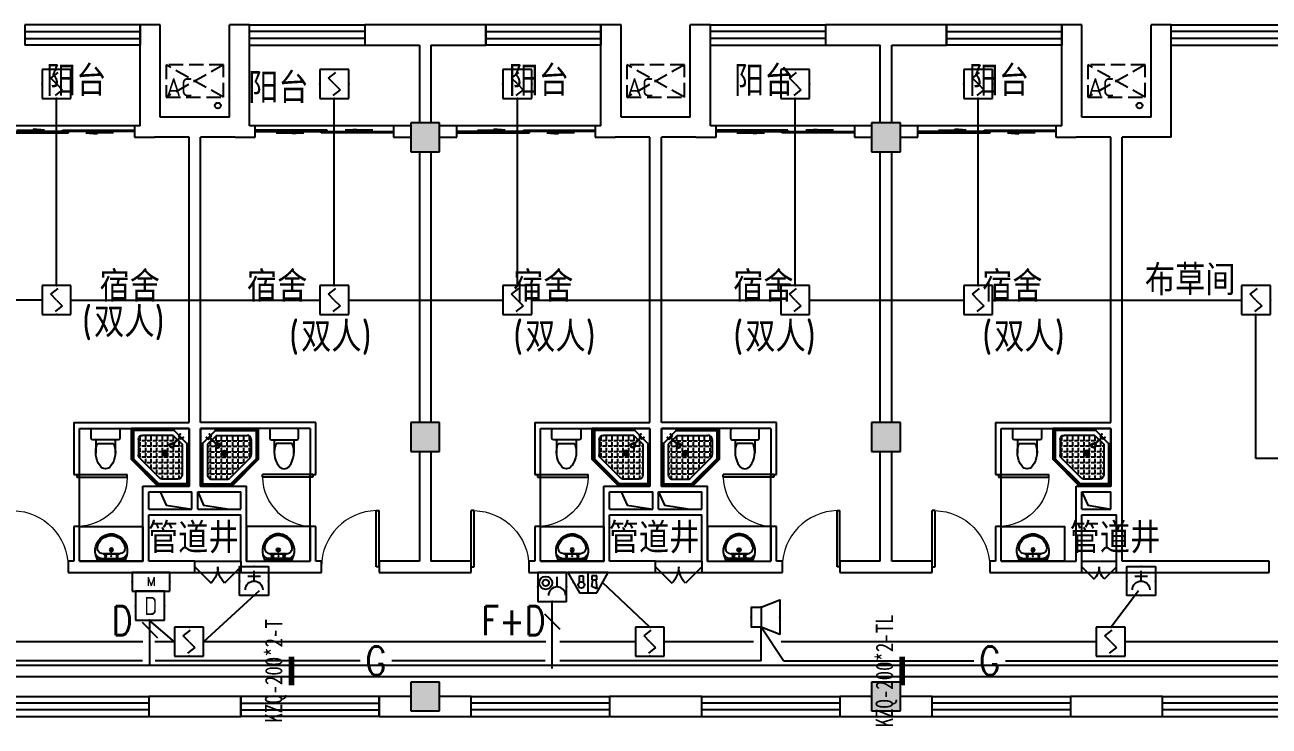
# Model space of a CAD drawing. Extents: x 1725663 to 4653551, y -550461 to 248782.
# Drawn here: x 2354993 to 2376593, y -459401 to -447237 of the extents above; entities that cross this region are included whole.
import ezdxf
from ezdxf.enums import TextEntityAlignment as Align

# ---------------------------------------------------------------- set-up
doc = ezdxf.new("R2010")
doc.units = 0
doc.header["$LTSCALE"] = 1000
doc.linetypes.add('DASH', pattern=[0.35, 0.25, -0.1])
for name, color, linetype in [('0-底图', 7, 'Continuous'), ('0000集水坑', 4, 'Continuous'), ('CABLETRAY', 4, 'Continuous'), ('CLAYER', 7, 'Continuous'), ('COLUMN', 255, 'Continuous'), ('DIM-消防', 3, 'Continuous'), ('DOOR_FIRE', 4, 'Continuous'), ('EQUIP-广播', 3, 'Continuous'), ('EQUIP-消防', 3, 'Continuous'), ('PUB_HATCH', 8, 'Continuous'), ('PUB_TEXT', 7, 'Continuous'), ('WALL', 2, 'Continuous'), ('WINDOW', 4, 'Continuous'), ('WIRE-消防', 1, 'Continuous'), ('WP_F', 1, 'Continuous'), ('抗震支吊架', 2, 'Continuous'), ('洁具', 213, 'Continuous'), ('空调外机', 211, 'Continuous')]:
    doc.layers.add(name, color=color, linetype=linetype)
doc.styles.add('_TEL_ATTDEF', font='gbenor', dxfattribs={"bigfont": 'gbcbig'})
doc.styles.add('_TEL_DIM', font='SIMPLEX', dxfattribs={"width": 0.8, "height": 3.5, "bigfont": 'HZTXT'})
doc.styles.add('HZ', font='rs.shx', dxfattribs={"width": 0.8, "bigfont": 'hztxt.shx'})
doc.styles.add('kzcad', font='', dxfattribs={"width": 0.8})
doc.styles.get("Standard").update_dxf_attribs({"font": 'geniso.shx', "bigfont": 'hztxt.shx'})
doc.styles.get('kzcad').set_extended_font_data('SimSun')

# ---------------------------------------------------------------- blocks, each defined once
blk = doc.blocks.new('$equip$00002656')
for p, q in [((-0.5, 1), (-0.5, 0)), ((0.5, 1), (-0.5, 1)), ((0.5, 0), (0.5, 1)), ((0, 0.5), (0, 0.15)), ((-0.5, 0), (0.5, 0)), ((-0.219, 0.331), (0.222, 0.331))]:
    blk.add_line(p, q)
at = {"const_width": 0.04}
blk.add_lwpolyline([(-0.5, 1), (0.5, 1), (0.5, 0), (-0.5, 0), (-0.5, 1), (0.5, 1)], dxfattribs=at)
blk.add_arc((0, 0.8), 0.3, 180, 0)
for p in [(0, 1), (-0.5, 0.5), (0.5, 0.5), (0, 0)]:
    blk.add_point(p)
at = {"color": 7, "flags": 1}
for tag, height, p in [('B', 0.4, (0.762, 0.292)), ('A', 0.00002, (0, 0))]:
    blk.add_attdef(tag, text='', height=height, dxfattribs=at).set_placement(p, align=Align.MIDDLE_CENTER)
blk = doc.blocks.new('A$C29581A72')
at = {"layer": 'EQUIP-消防', "xscale": 500, "yscale": 500, "zscale": 500}
blk.add_blockref('$equip$00002656', (358, 98), dxfattribs=at)
at = {"style": 'HZ', "flags": 1}
for tag in ['WHAT', 'SPEC', 'UNIT']:
    blk.add_attdef(tag, (375, 0), '', height=0.001, dxfattribs=at)
blk = doc.blocks.new('$Equip$00002649')
for p, q in [((-0.5, 0.5), (-0.5, -0.5)), ((0.5, 0.5), (-0.5, 0.5)), ((0.5, -0.5), (0.5, 0.5)), ((-0.2, 0.2), (0.05, 0.4)), ((0, 0), (-0.2, 0.2)), ((0, 0), (0.2, -0.2)), ((0.2, -0.2), (-0.05, -0.4)), ((-0.5, -0.5), (0.5, -0.5))]:
    blk.add_line(p, q)
at = {"const_width": 0.02}
blk.add_lwpolyline([(-0.5, 0.5), (0.5, 0.5), (0.5, -0.5), (-0.5, -0.5), (-0.5, 0.5), (0.5, 0.5)], dxfattribs=at)
for p in [(0, 0.5), (-0.5, 0), (0.5, 0), (0, -0.5)]:
    blk.add_point(p)
at = {"color": 7, "flags": 1}
for tag, height, p in [('A', 0.00002, (0, 0)), ('B', 0.4, (0.762, -0.208))]:
    blk.add_attdef(tag, text='', height=height, dxfattribs=at).set_placement(p, align=Align.MIDDLE_CENTER)
blk = doc.blocks.new('$equip_U$00000157(WIN7-PC-dian)')
for p, q in [((-0.65, 0.65), (-0.65, 0)), ((0.65, 0.65), (-0.65, 0.65)), ((0.65, 0), (0.65, 0.65)), ((-0.65, 0), (0.65, 0))]:
    blk.add_line(p, q)
for p in [(0.041, 0.65), (-0.65, 0.325), (0.041, 0), (0.65, 0.325)]:
    blk.add_point(p)
at = {"color": 7, "style": '_TEL_DIM'}
blk.add_attdef('$TEXT$', text='', height=0.3, dxfattribs=at).set_placement((0.006, 0.343), align=Align.MIDDLE_CENTER)
at = {"color": 7, "style": '_TEL_DIM', "flags": 1}
for tag in ['A', 'REMARK']:
    blk.add_attdef(tag, text='', height=0.00002, dxfattribs=at).set_placement((0, 0), align=Align.MIDDLE_CENTER)
at = {"layer": 'EQUIP-消防', "color": 7, "style": '_TEL_DIM', "flags": 1}
blk.add_attdef('REMARK', text='', height=0.00002, dxfattribs=at).set_placement((0, 0), align=Align.MIDDLE_CENTER)
blk.add_attdef('REMARK', text='', height=0.00002, dxfattribs=at).set_placement((0, 0), align=Align.MIDDLE_CENTER)
blk = doc.blocks.new('$equip$00002755')
for p, q in [((0.5, 0.5), (-0.5, 0.5)), ((-0.5, 0.5), (-0.5, -0.5)), ((0.5, -0.5), (0.5, 0.5)), ((-0.5, -0.5), (0.5, -0.5))]:
    blk.add_line(p, q)
at = {"const_width": 0.04}
blk.add_lwpolyline([(-0.5, 0.5), (0.5, 0.5), (0.5, -0.5), (-0.5, -0.5), (-0.5, 0.5), (0.5, 0.5)], dxfattribs=at)
for p in [(0, 0.5), (-0.5, 0), (0.5, 0), (-0.027, -0.5)]:
    blk.add_point(p)
at = {"color": 7}
blk.add_attdef('$TEXT$', text='', height=0.4, dxfattribs=at).set_placement((0.026, -0.008), align=Align.MIDDLE_CENTER)
at = {"color": 7, "flags": 1}
for tag, height, p in [('A', 0.00002, (0, 0)), ('B', 0.4, (0.755, -0.254))]:
    blk.add_attdef(tag, text='', height=height, dxfattribs=at).set_placement(p, align=Align.MIDDLE_CENTER)
blk = doc.blocks.new('$equip$00002655')
for p, q in [((-0.5, 1), (-0.5, 0)), ((0.5, 1), (-0.5, 1)), ((0.5, 0), (0.5, 1)), ((-0.169, 0.5), (-0.169, 0.15)), ((-0.5, 0), (0.5, 0))]:
    blk.add_line(p, q)
at = {"const_width": 0.04}
blk.add_lwpolyline([(-0.5, 1), (0.5, 1), (0.5, 0), (-0.5, 0), (-0.5, 1), (0.5, 1)], dxfattribs=at)
for radius in [0.226, 0.113]:
    blk.add_circle((0.227, 0.36), radius)
blk.add_arc((-0.169, 0.8), 0.3, 180, 0)
for p in [(0, 1), (-0.5, 0.5), (0.5, 0.5), (0, 0)]:
    blk.add_point(p)
at = {"color": 7, "flags": 1}
for tag, height, p in [('B', 0.4, (0.762, 0.292)), ('A', 0.00002, (0, 0))]:
    blk.add_attdef(tag, text='', height=height, dxfattribs=at).set_placement(p, align=Align.MIDDLE_CENTER)
blk = doc.blocks.new('$equip$00002679')
for p, q in [((-0.3, 0.699), (-0.703, 0)), ((-0.264, 0.249), (-0.304, 0.569)), ((-0.304, 0.569), (-0.128, 0.489)), ((0.3, 0.699), (-0.3, 0.699)), ((0.3, 0.699), (-0.3, 0.699)), ((-0.128, 0.489), (-0.168, 0.249)), ((0, 0.699), (0, 0)), ((0.703, 0), (0.3, 0.699)), ((-0.703, 0), (0.703, 0)), ((-0.304, 0.249), (-0.304, 0.113)), ((-0.128, 0.249), (-0.304, 0.249)), ((-0.304, 0.113), (-0.128, 0.113)), ((-0.128, 0.113), (-0.128, 0.249)), ((0.174, 0.11), (0.174, 0.338)), ((0.294, 0.11), (0.174, 0.11)), ((0.294, 0.338), (0.294, 0.11))]:
    blk.add_line(p, q)
at = {"const_width": 0.04}
for points in [[(-0.299, 0.699), (0.301, 0.699), (0.703, 0), (-0.702, 0), (-0.299, 0.699), (0.301, 0.699)], [(-0.3, 0.699), (0.3, 0.699), (0.703, 0), (-0.703, 0), (-0.3, 0.699), (0.3, 0.699)]]:
    blk.add_lwpolyline(points, dxfattribs=at)
blk.add_circle((0.234, 0.43), 0.111)
for p in [(0, 0.699), (-0.501, 0.349), (0, 0), (0.502, 0.349)]:
    blk.add_point(p)
at = {"color": 7, "flags": 1}
for tag, height, p in [('B', 0.4, (0.961, 0.299)), ('A', 0.00002, (0, 0))]:
    blk.add_attdef(tag, text='', height=height, dxfattribs=at).set_placement(p, align=Align.MIDDLE_CENTER)
blk = doc.blocks.new('$TelecSys$00000111')
blk.add_line((0.268, 0.268), (-0.268, -0.268))
at = {"color": 7, "style": '_TEL_DIM', "width": 0.8}
blk.add_attdef('N', text='', height=1, dxfattribs=at).set_placement((-0.212, 0.579), align=Align.MIDDLE)
blk = doc.blocks.new('$equip$00002982')
for p, q in [((0.35, 0.35), (1, 0.6)), ((1, 0.6), (1, -0.6)), ((0, 0.35), (0.35, 0.35)), ((0, 0.35), (0, -0.35)), ((0.35, 0.35), (0.35, -0.35)), ((0.35, -0.35), (0, -0.35)), ((1, -0.6), (0.35, -0.35))]:
    blk.add_line(p, q)
at = {"const_width": 0.04}
blk.add_lwpolyline([(0.35, 0.35), (0, 0.35), (0, -0.35), (0.35, -0.35), (1, -0.6), (1, 0.6), (0.35, 0.35), (0, 0.35)], dxfattribs=at)
for p in [(0, 0), (0.35, 0.35), (1, 0), (0.35, -0.35)]:
    blk.add_point(p)
at = {"color": 7, "style": '_TEL_DIM', "flags": 1}
for tag in ['A', 'REMARK']:
    blk.add_attdef(tag, text='', height=0.00002, dxfattribs=at).set_placement((0, 0), align=Align.MIDDLE_CENTER)
blk = doc.blocks.new('2t21gqw')
at = {"layer": '0000集水坑'}
for centre in [(71900, 400), (87900, 400)]:
    blk.add_circle(centre, 50, dxfattribs=at)
blk = doc.blocks.new('1F平面-CAD导入_dwg_Drawing4_t3_dwg_$plan$00001613-474159-1F-927810-1F')
at = {"layer": '洁具'}
for p, q in [((-30, 250), (-170, 250)), ((-200, 170), (-430, 170)), ((-260, -140), (-260, 140)), ((-200, -170), (-200, -220)), ((-170, -250), (-30, -250))]:
    blk.add_line(p, q, dxfattribs=at)
for points in [[(-200, 220), (-200, 170), (-200, -170), (-430, -170)], [(0, -220), (0, 220)]]:
    blk.add_lwpolyline(points, dxfattribs=at)
for centre, radius, start, end in [((-170, 220), 30, 90, 180), ((-30, 220), 30, 0, 90), ((-590, 0), 110, 123.4509, 236.5491), ((-413, -227), 398, 67.4505, 126.6381), ((-413, 227), 398, 233.3619, 292.5495), ((-170, -220), 30, 180, 270), ((-30, -220), 30, 270, 0)]:
    blk.add_arc(centre, radius, start, end, dxfattribs=at)
blk = doc.blocks.new('$lvtry$00000169')
at = {"color": 0}
for p, q in [((259, -36), (259, 0)), ((259, -36), (36, -259)), ((276, -120), (120, -276)), ((144, -151), (291, -298)), ((151, -144), (298, -291)), ((183, -213), (205, -213)), ((220, -213), (243, -213)), ((259, -24), (976, -24)), ((259, -36), (964, -36)), ((270, -213), (270, -143)), ((270, -213), (340, -213)), ((276, -120), (808, -120)), ((366, -213), (366, -143)), ((366, -213), (436, -213)), ((462, -213), (462, -143)), ((462, -213), (532, -213)), ((558, -213), (558, -143)), ((558, -213), (628, -213)), ((655, -213), (655, -143)), ((655, -213), (725, -213)), ((751, -213), (751, -143)), ((751, -213), (821, -213)), ((847, -213), (847, -143)), ((847, -213), (880, -213)), ((880, -192), (880, -460)), ((964, -36), (976, -24)), ((964, -36), (964, -525)), ((976, -24), (976, -530)), ((36, -259), (0, -259)), ((24, -259), (24, -976)), ((36, -259), (36, -964)), ((120, -276), (120, -808)), ((120, -309), (147, -309)), ((120, -405), (147, -405)), ((173, -309), (173, -239)), ((173, -309), (243, -309)), ((173, -405), (173, -335)), ((173, -405), (243, -405)), ((173, -501), (173, -431)), ((270, -263), (270, -239)), ((270, -405), (270, -335)), ((270, -405), (340, -405)), ((270, -501), (270, -431)), ((334, -309), (340, -309)), ((366, -309), (366, -239)), ((366, -309), (436, -309)), ((366, -405), (366, -335)), ((366, -405), (379, -405)), ((366, -501), (366, -431)), ((462, -309), (462, -239)), ((462, -309), (532, -309)), ((462, -405), (462, -335)), ((462, -405), (532, -405)), ((462, -501), (462, -431)), ((558, -309), (558, -239)), ((558, -309), (628, -309)), ((558, -405), (558, -335)), ((558, -405), (628, -405)), ((558, -501), (558, -431)), ((655, -309), (655, -239)), ((655, -309), (725, -309)), ((655, -405), (655, -335)), ((655, -405), (725, -405)), ((655, -501), (655, -431)), ((751, -309), (751, -239)), ((751, -309), (821, -309)), ((751, -405), (751, -335)), ((751, -405), (821, -405)), ((751, -501), (751, -431)), ((847, -309), (847, -239)), ((847, -309), (880, -309)), ((847, -405), (847, -335)), ((847, -405), (880, -405)), ((847, -501), (847, -431)), ((120, -501), (147, -501)), ((120, -598), (147, -598)), ((173, -501), (243, -501)), ((173, -598), (173, -528)), ((173, -598), (243, -598)), ((173, -694), (173, -624)), ((270, -501), (340, -501)), ((270, -598), (270, -528)), ((270, -598), (340, -598)), ((270, -694), (270, -624)), ((366, -501), (436, -501)), ((366, -598), (366, -528)), ((366, -598), (436, -598)), ((366, -694), (366, -624)), ((462, -501), (532, -501)), ((462, -598), (462, -528)), ((462, -598), (532, -598)), ((462, -694), (462, -624)), ((859, -511), (511, -859)), ((964, -525), (525, -964)), ((976, -530), (530, -976)), ((558, -501), (628, -501)), ((558, -598), (558, -528)), ((558, -598), (628, -598)), ((558, -694), (558, -624)), ((655, -501), (725, -501)), ((655, -598), (655, -528)), ((655, -598), (725, -598)), ((655, -694), (655, -624)), ((751, -501), (821, -501)), ((751, -598), (751, -528)), ((751, -598), (773, -598)), ((847, -501), (867, -501)), ((964, -525), (976, -530)), ((120, -694), (147, -694)), ((120, -790), (147, -790)), ((173, -694), (243, -694)), ((173, -790), (173, -720)), ((173, -790), (243, -790)), ((173, -878), (173, -816)), ((270, -694), (340, -694)), ((270, -790), (270, -720)), ((270, -790), (340, -790)), ((270, -880), (270, -816)), ((366, -694), (436, -694)), ((366, -790), (366, -720)), ((366, -790), (436, -790)), ((366, -880), (366, -816)), ((462, -694), (532, -694)), ((462, -790), (462, -720)), ((462, -790), (532, -790)), ((462, -880), (462, -816)), ((558, -694), (628, -694)), ((558, -790), (558, -720)), ((558, -790), (580, -790)), ((655, -694), (676, -694)), ((36, -964), (24, -976)), ((24, -976), (530, -976)), ((36, -964), (525, -964)), ((192, -880), (460, -880)), ((525, -964), (530, -976))]:
    blk.add_line(p, q, dxfattribs=at)
blk.add_lwpolyline([(0, 0), (0, -1000), (540, -1000), (1000, -540), (1000, 0)], close=True)
for points in [[(0, 0), (0, -1000)], [(0, 0), (1000, 0)], [(1000, 0), (1000, -540)], [(136, -190), (148, -178), (132, -162), (121, -174)], [(190, -136), (178, -148), (162, -132), (174, -121)], [(1000, -540), (540, -1000)], [(0, -1000), (540, -1000)]]:
    blk.add_lwpolyline(points, close=True, dxfattribs=at)
for radius in [43.8, 31.1]:
    blk.add_circle((416, -428), radius, dxfattribs=at)
for centre, radius, start, end in [((808, -192), 72, 0, 90), ((296, -296), 40.6, 142.583, 128.4197), ((296, -296), 28.6, 145.828, 125.6599), ((808, -460), 72, 315, 0), ((192, -808), 72, 180, 270), ((460, -808), 72, 270, 315)]:
    blk.add_arc(centre, radius, start, end, dxfattribs=at)
for p in [(103, -156, 0), (156, -102, 0), (416, -428, 0)]:
    blk.add_point(p, dxfattribs=at)
blk = doc.blocks.new('$lvtry$00000178')
at = {"color": 0}
for p, q in [((-238, 0), (238, 0)), ((-214, -36), (-272, -91)), ((-180, -23), (180, -23)), ((-142, -105), (140, -105)), ((140, -105), (-142, -105)), ((216, -37), (268, -91))]:
    blk.add_line(p, q, dxfattribs=at)
blk.add_lwpolyline([(-104, -430, 0.224698), (110, -425, 0.348046), (269, -79), (239, 0), (-241, 0), (-271, -79, 0.356844)], format="xyb", close=True, dxfattribs=at)
for centre, radius in [((-100, -65), 16.3), ((1, -172), 31.6), ((100, -65), 16.3)]:
    blk.add_circle(centre, radius, dxfattribs=at)
at = {"color": 0, "lineweight": 13}
blk.add_circle((1, -172), 23, dxfattribs=at)
at = {"color": 0}
for centre, radius, start, end in [((-142, -205), 100, 90, 190.5602), ((-180, -73), 50, 90, 133.181), ((140, -205), 100, 349.4398, 90), ((180, -73), 50, 44.5607, 90), ((-1, -179), 243, 190.5602, 349.4398)]:
    blk.add_arc(centre, radius, start, end, dxfattribs=at)
for p in [(0, -65), (1, -172)]:
    blk.add_point(p, dxfattribs=at)
blk = doc.blocks.new('A$C70365C93')
at = {"layer": '洁具'}
blk.add_lwpolyline([(-1900, 2300), (-1900, 1700), (-800, 1700), (-800, 2300)], close=True, dxfattribs=at)
blk.add_blockref('$lvtry$00000178', (-1350, 2280), dxfattribs=at)
at = {"layer": '洁具', "rotation": 180}
blk.add_blockref('$lvtry$00000169', (0, 0), dxfattribs=at)
at = {"layer": '洁具', "extrusion": (0, 0, -1), "xscale": -1, "zscale": -1, "rotation": 90}
blk.add_blockref('1F平面-CAD导入_dwg_Drawing4_t3_dwg_$plan$00001613-474159-1F-927810-1F', (1450, 0), dxfattribs=at)
blk = doc.blocks.new('A$Cf5a72a1b')
at = {"layer": '空调外机', "linetype": 'DASH'}
for p, q in [((1000, 563), (0, 0)), ((1000, 0), (0, 563))]:
    blk.add_line(p, q, dxfattribs=at)
blk.add_lwpolyline([(1000, 563), (0, 563), (0, 0), (1000, 0)], close=True, dxfattribs=at)
at = {"layer": 'PUB_TEXT'}
blk.add_text('AC', height=315, dxfattribs=at).set_placement((5, 18))
blk = doc.blocks.new('$WINLIB2D$00000001')
at = {"color": 0}
for points in [[(-0.5, 0.5), (-0.5, -0.5)], [(-0.5, 0.5), (0.5, 0.5)], [(0.5, -0.5), (0.5, 0.5)], [(0.5, 0.1667), (-0.5, 0.1667)], [(0.5, -0.1667), (-0.5, -0.1667)], [(-0.5, -0.5), (0.5, -0.5)]]:
    blk.add_lwpolyline(points, dxfattribs=at)
blk = doc.blocks.new('$DorLib2D$00000131')
at = {"color": 0, "linetype": 'Continuous'}
for p, q in [((0.15, 0.125), (0.2319, 0.1973)), ((0.2319, 0.1973), (0.2319, 0.125)), ((-0.5, 0.125), (-0.5, 0)), ((0.0192, 0.125), (-0.5, 0.125)), ((0.0192, 0), (0.0192, 0.125)), ((0.35, 0.125), (0.15, 0.125)), ((-0.5, 0), (0.0192, 0)), ((-0.024, 0), (0.5, 0)), ((-0.024, -0.125), (-0.024, 0)), ((0.5, 0), (0.5, -0.125)), ((-0.35, -0.125), (-0.15, -0.125)), ((-0.2319, -0.1973), (-0.2319, -0.125)), ((-0.15, -0.125), (-0.2319, -0.1973)), ((0.5, -0.125), (-0.024, -0.125))]:
    blk.add_line(p, q, dxfattribs=at)
blk = doc.blocks.new('$DorLib2D$00000116')
at = {"color": 0}
for p, q in [((-0.5, 0), (-0.146, 0.354)), ((0.5, 0), (0.146, 0.354))]:
    blk.add_line(p, q, dxfattribs=at)
for centre, start, end in [((-0.5, 0), 0, 45), ((0.5, 0), 135, 180)]:
    blk.add_arc(centre, 0.5, start, end, dxfattribs=at)
blk = doc.blocks.new('$DorLib2D$00000001')
for p, q in [((0.45, 0.975), (0.5, 0.975)), ((0.45, 0), (0.45, 0.975)), ((0.5, 0), (0.5, 0.975)), ((0.5, 0), (0.45, 0))]:
    blk.add_line(p, q)
at = {"lineweight": 13}
blk.add_arc((0.475, 0), 0.975, 91.4693, 180, dxfattribs=at)
blk = doc.blocks.new('gkhkjk')
at = {"layer": 'PUB_HATCH'}
for points in [[(1573057, -367803.8), (1572557, -367803.8), (1572557, -368303.8), (1573057, -368303.8)], [(1581057, -367803.8), (1580557, -367803.8), (1580557, -368303.8), (1581057, -368303.8)], [(1573057, -373003.8), (1572557, -373003.8), (1572557, -373503.8), (1573057, -373503.8)], [(1581057, -373003.8), (1580557, -373003.8), (1580557, -373503.8), (1581057, -373503.8)], [(1573057, -377503.8), (1572557, -377503.8), (1572557, -378003.8), (1573057, -378003.8)], [(1581057, -377503.8), (1580557, -377503.8), (1580557, -378003.8), (1581057, -378003.8)]]:
    blk.add_hatch(color=256, dxfattribs=at).paths.add_polyline_path(points)
for points in [[(1568207, -374203.8), (1568310.6, -374434.1), (1568757, -374503.8)], [(1568857, -374203.8), (1568960.6, -374434.1), (1569407, -374503.8)], [(1576207, -374203.8), (1576310.6, -374434.1), (1576757, -374503.8)], [(1576857, -374203.8), (1576960.6, -374434.1), (1577407, -374503.8)], [(1584207, -374203.8), (1584310.6, -374434.1), (1584707, -374503.8)]]:
    blk.add_lwpolyline(points)
at = {"layer": 'COLUMN'}
for p, q in [((1573057, -367803.8), (1572557, -367803.8)), ((1572557, -367803.8), (1572557, -368303.8)), ((1573057, -368303.8), (1573057, -367803.8)), ((1581057, -367803.8), (1580557, -367803.8)), ((1580557, -367803.8), (1580557, -368303.8)), ((1581057, -368303.8), (1581057, -367803.8)), ((1572557, -368303.8), (1573057, -368303.8)), ((1580557, -368303.8), (1581057, -368303.8)), ((1573057, -373003.8), (1572557, -373003.8)), ((1572557, -373003.8), (1572557, -373503.8)), ((1573057, -373503.8), (1573057, -373003.8)), ((1581057, -373003.8), (1580557, -373003.8)), ((1580557, -373003.8), (1580557, -373503.8)), ((1581057, -373503.8), (1581057, -373003.8)), ((1572557, -373503.8), (1573057, -373503.8)), ((1580557, -373503.8), (1581057, -373503.8)), ((1573057, -377503.8), (1572557, -377503.8)), ((1572557, -377503.8), (1572557, -378003.8)), ((1573057, -378003.8), (1573057, -377503.8)), ((1581057, -377503.8), (1580557, -377503.8)), ((1580557, -377503.8), (1580557, -378003.8)), ((1581057, -378003.8), (1581057, -377503.8)), ((1572557, -378003.8), (1573057, -378003.8)), ((1580557, -378003.8), (1581057, -378003.8))]:
    blk.add_line(p, q, dxfattribs=at)
at = {"layer": 'DOOR_FIRE'}
for p, q in [((1568807, -375403.8), (1569607, -375403.8)), ((1576807, -375403.8), (1577607, -375403.8)), ((1584207, -375403.8), (1584807, -375403.8)), ((1568807, -375603.8), (1569607, -375603.8)), ((1576807, -375603.8), (1577607, -375603.8)), ((1584207, -375603.8), (1584807, -375603.8))]:
    blk.add_line(p, q, dxfattribs=at)
at = {"layer": 'WALL'}
for p, q in [((1568207, -366103.8), (1567857, -366103.8)), ((1567857, -366103.8), (1567857, -366453.8)), ((1568207, -367703.8), (1568207, -366103.8)), ((1569757, -366103.8), (1569407, -366103.8)), ((1569407, -367703.8), (1569407, -366103.8)), ((1569757, -366453.8), (1569757, -366103.8)), ((1572807, -366103.8), (1571757, -366103.8)), ((1571757, -366103.8), (1571757, -366453.8)), ((1573857, -366103.8), (1572807, -366103.8)), ((1573857, -366453.8), (1573857, -366103.8)), ((1576207, -366103.8), (1575857, -366103.8)), ((1575857, -366103.8), (1575857, -366453.8)), ((1576207, -367703.8), (1576207, -366103.8)), ((1577407, -367703.8), (1577407, -366103.8)), ((1577757, -366103.8), (1577407, -366103.8)), ((1577757, -366453.8), (1577757, -366103.8)), ((1580807, -366103.8), (1579757, -366103.8)), ((1579757, -366103.8), (1579757, -366453.8)), ((1581857, -366103.8), (1580807, -366103.8)), ((1581857, -366453.8), (1581857, -366103.8)), ((1584207, -366103.8), (1583857, -366103.8)), ((1583857, -366103.8), (1583857, -366453.8)), ((1584207, -367703.8), (1584207, -366103.8)), ((1585757, -366103.8), (1585407, -366103.8)), ((1585407, -367703.8), (1585407, -366103.8)), ((1585757, -366453.8), (1585757, -366103.8)), ((1567857, -367853.8), (1567857, -366453.8)), ((1569757, -367853.8), (1569757, -366453.8)), ((1571757, -366453.8), (1572707, -366453.8)), ((1572707, -366453.8), (1572707, -367803.8)), ((1572907, -366453.8), (1573857, -366453.8)), ((1572907, -366453.8), (1572907, -367803.8)), ((1575857, -367853.8), (1575857, -366453.8)), ((1577757, -367853.8), (1577757, -366453.8)), ((1579757, -366453.8), (1580707, -366453.8)), ((1580707, -367803.8), (1580707, -366453.8)), ((1580907, -366453.8), (1581857, -366453.8)), ((1580907, -367803.8), (1580907, -366453.8)), ((1583857, -367853.8), (1583857, -366453.8)), ((1585757, -368053.8), (1585757, -366453.8)), ((1568807, -367703.8), (1568207, -367703.8)), ((1569407, -367703.8), (1568807, -367703.8)), ((1576807, -367703.8), (1576207, -367703.8)), ((1577407, -367703.8), (1576807, -367703.8)), ((1584807, -367703.8), (1584207, -367703.8)), ((1585407, -367703.8), (1584807, -367703.8)), ((1567857, -367853.8), (1567757, -367853.8)), ((1567757, -367853.8), (1567757, -368053.8)), ((1567757, -368053.8), (1568107, -368053.8)), ((1568707, -368053.8), (1568107, -368053.8)), ((1568707, -373003.8), (1568707, -368053.8)), ((1569507, -368053.8), (1568907, -368053.8)), ((1568907, -373003.8), (1568907, -368053.8)), ((1569507, -368053.8), (1569857, -368053.8)), ((1569857, -367853.8), (1569757, -367853.8)), ((1569857, -368053.8), (1569857, -367853.8)), ((1572557, -367853.8), (1572257, -367853.8)), ((1572257, -367853.8), (1572257, -368053.8)), ((1572257, -368053.8), (1572557, -368053.8)), ((1573357, -367853.8), (1573057, -367853.8)), ((1573057, -368053.8), (1573357, -368053.8)), ((1573357, -368053.8), (1573357, -367853.8)), ((1575857, -367853.8), (1575757, -367853.8)), ((1575757, -367853.8), (1575757, -368053.8)), ((1575757, -368053.8), (1576107, -368053.8)), ((1576707, -368053.8), (1576107, -368053.8)), ((1576707, -373003.8), (1576707, -368053.8)), ((1577507, -368053.8), (1576907, -368053.8)), ((1576907, -373003.8), (1576907, -368053.8)), ((1577507, -368053.8), (1577857, -368053.8)), ((1577857, -367853.8), (1577757, -367853.8)), ((1577857, -368053.8), (1577857, -367853.8)), ((1580557, -367853.8), (1580257, -367853.8)), ((1580257, -367853.8), (1580257, -368053.8)), ((1580257, -368053.8), (1580557, -368053.8)), ((1581357, -367853.8), (1581057, -367853.8)), ((1581057, -368053.8), (1581357, -368053.8)), ((1581357, -368053.8), (1581357, -367853.8)), ((1583857, -367853.8), (1583757, -367853.8)), ((1583757, -367853.8), (1583757, -368053.8)), ((1583757, -368053.8), (1584107, -368053.8)), ((1584707, -368053.8), (1584107, -368053.8)), ((1584707, -373003.8), (1584707, -368053.8)), ((1585757, -368053.8), (1584907, -368053.8)), ((1584907, -373003.8), (1584907, -368053.8)), ((1572707, -368303.8), (1572707, -373003.8)), ((1572907, -368303.8), (1572907, -373003.8)), ((1580707, -373003.8), (1580707, -368303.8)), ((1580907, -373003.8), (1580907, -368303.8)), ((1566707, -373003.8), (1568707, -373003.8)), ((1566707, -373003.8), (1566707, -373903.8)), ((1570907, -373003.8), (1568907, -373003.8)), ((1570907, -373903.8), (1570907, -373003.8)), ((1574707, -373003.8), (1576707, -373003.8)), ((1574707, -373003.8), (1574707, -373903.8)), ((1578907, -373003.8), (1576907, -373003.8)), ((1578907, -373903.8), (1578907, -373003.8)), ((1582707, -373003.8), (1584707, -373003.8)), ((1582707, -373003.8), (1582707, -373903.8)), ((1584907, -374203.8), (1584907, -373003.8)), ((1566807, -373103.8), (1568707, -373103.8)), ((1566807, -373903.8), (1566807, -373103.8)), ((1568707, -374103.8), (1568707, -373103.8)), ((1568907, -374103.8), (1568907, -373103.8)), ((1570807, -373103.8), (1568907, -373103.8)), ((1570807, -373103.8), (1570807, -373903.8)), ((1574807, -373103.8), (1576707, -373103.8)), ((1574807, -373903.8), (1574807, -373103.8)), ((1576707, -374103.8), (1576707, -373103.8)), ((1576907, -374103.8), (1576907, -373103.8)), ((1578807, -373103.8), (1576907, -373103.8)), ((1578807, -373103.8), (1578807, -373903.8)), ((1582807, -373103.8), (1584707, -373103.8)), ((1582807, -373903.8), (1582807, -373103.8)), ((1584707, -374103.8), (1584707, -373103.8)), ((1572707, -373503.8), (1572707, -375403.8)), ((1572907, -373503.8), (1572907, -375403.8)), ((1580707, -375403.8), (1580707, -373503.8)), ((1580907, -375403.8), (1580907, -373503.8)), ((1566707, -373903.8), (1566807, -373903.8)), ((1567907, -374103.8), (1568707, -374103.8)), ((1567907, -374603.8), (1567907, -374103.8)), ((1568907, -374103.8), (1569707, -374103.8)), ((1569707, -374603.8), (1569707, -374103.8)), ((1570807, -373903.8), (1570907, -373903.8)), ((1574707, -373903.8), (1574807, -373903.8)), ((1575907, -374103.8), (1576707, -374103.8)), ((1575907, -374603.8), (1575907, -374103.8)), ((1576907, -374103.8), (1577707, -374103.8)), ((1577707, -374603.8), (1577707, -374103.8)), ((1578807, -373903.8), (1578907, -373903.8)), ((1582707, -373903.8), (1582807, -373903.8)), ((1584107, -374103.8), (1584707, -374103.8)), ((1584107, -374603.8), (1584107, -374103.8)), ((1568007, -374203.8), (1568757, -374203.8)), ((1568007, -374503.8), (1568007, -374203.8)), ((1568757, -374503.8), (1568757, -374203.8)), ((1568857, -374203.8), (1569607, -374203.8)), ((1568857, -374503.8), (1568857, -374203.8)), ((1569607, -374503.8), (1569607, -374203.8)), ((1576007, -374203.8), (1576757, -374203.8)), ((1576007, -374503.8), (1576007, -374203.8)), ((1576757, -374503.8), (1576757, -374203.8)), ((1576857, -374203.8), (1577607, -374203.8)), ((1576857, -374503.8), (1576857, -374203.8)), ((1577607, -374503.8), (1577607, -374203.8)), ((1584207, -374203.8), (1584707, -374203.8)), ((1584207, -374503.8), (1584207, -374203.8)), ((1584707, -374503.8), (1584707, -374203.8)), ((1584907, -374603.8), (1584907, -374203.8)), ((1568007, -374503.8), (1568757, -374503.8)), ((1568857, -374503.8), (1569607, -374503.8)), ((1576007, -374503.8), (1576757, -374503.8)), ((1576857, -374503.8), (1577607, -374503.8)), ((1584207, -374503.8), (1584707, -374503.8)), ((1567907, -375403.8), (1567907, -374603.8)), ((1568007, -374603.8), (1568807, -374603.8)), ((1568007, -375403.8), (1568007, -374603.8)), ((1568807, -374603.8), (1569607, -374603.8)), ((1569607, -375403.8), (1569607, -374603.8)), ((1569707, -375403.8), (1569707, -374603.8)), ((1575907, -375403.8), (1575907, -374603.8)), ((1576007, -374603.8), (1576807, -374603.8)), ((1576007, -375403.8), (1576007, -374603.8)), ((1576807, -374603.8), (1577607, -374603.8)), ((1577607, -375403.8), (1577607, -374603.8)), ((1577707, -375403.8), (1577707, -374603.8)), ((1584107, -375403.8), (1584107, -374603.8)), ((1584207, -374603.8), (1584807, -374603.8)), ((1584207, -375403.8), (1584207, -374603.8)), ((1584807, -375403.8), (1584807, -374603.8)), ((1584907, -375403.8), (1584907, -374603.8)), ((1566807, -374803.8), (1566707, -374803.8)), ((1566707, -374803.8), (1566707, -375403.8)), ((1566807, -375403.8), (1566807, -374803.8)), ((1570907, -374803.8), (1570807, -374803.8)), ((1570807, -374803.8), (1570807, -375403.8)), ((1570907, -375403.8), (1570907, -374803.8)), ((1574807, -374803.8), (1574707, -374803.8)), ((1574707, -374803.8), (1574707, -375403.8)), ((1574807, -375403.8), (1574807, -374803.8)), ((1578907, -374803.8), (1578807, -374803.8)), ((1578807, -374803.8), (1578807, -375403.8)), ((1578907, -375403.8), (1578907, -374803.8)), ((1582807, -374803.8), (1582707, -374803.8)), ((1582707, -374803.8), (1582707, -375403.8)), ((1582807, -375403.8), (1582807, -374803.8)), ((1566707, -375403.8), (1566607, -375403.8)), ((1566607, -375403.8), (1566607, -375603.8)), ((1566807, -375403.8), (1567907, -375403.8)), ((1568807, -375403.8), (1568007, -375403.8)), ((1568807, -375603.8), (1568807, -375403.8)), ((1569607, -375403.8), (1569607, -375603.8)), ((1569707, -375403.8), (1570807, -375403.8)), ((1571007, -375403.8), (1570907, -375403.8)), ((1571007, -375603.8), (1571007, -375403.8)), ((1572707, -375403.8), (1572007, -375403.8)), ((1572007, -375403.8), (1572007, -375603.8)), ((1573607, -375403.8), (1572907, -375403.8)), ((1573607, -375603.8), (1573607, -375403.8)), ((1574707, -375403.8), (1574607, -375403.8)), ((1574607, -375403.8), (1574607, -375603.8)), ((1574807, -375403.8), (1575907, -375403.8)), ((1576807, -375403.8), (1576007, -375403.8)), ((1576807, -375603.8), (1576807, -375403.8)), ((1577607, -375403.8), (1577607, -375603.8)), ((1577707, -375403.8), (1578807, -375403.8)), ((1579007, -375403.8), (1578907, -375403.8)), ((1579007, -375603.8), (1579007, -375403.8)), ((1580707, -375403.8), (1580007, -375403.8)), ((1580007, -375403.8), (1580007, -375603.8)), ((1581607, -375403.8), (1580907, -375403.8)), ((1581607, -375603.8), (1581607, -375403.8)), ((1582707, -375403.8), (1582607, -375403.8)), ((1582607, -375403.8), (1582607, -375603.8)), ((1582807, -375403.8), (1584107, -375403.8)), ((1584207, -375603.8), (1584207, -375403.8)), ((1584807, -375603.8), (1584807, -375403.8)), ((1587457, -375403.8), (1584907, -375403.8)), ((1587457, -375603.8), (1587457, -375403.8)), ((1566607, -375603.8), (1566707, -375603.8)), ((1566707, -375603.8), (1567907, -375603.8)), ((1567907, -375603.8), (1568807, -375603.8)), ((1569607, -375603.8), (1569707, -375603.8)), ((1569707, -375603.8), (1570907, -375603.8)), ((1570907, -375603.8), (1571007, -375603.8)), ((1572007, -375603.8), (1572807, -375603.8)), ((1572807, -375603.8), (1573607, -375603.8)), ((1574607, -375603.8), (1574707, -375603.8)), ((1574707, -375603.8), (1575907, -375603.8)), ((1575907, -375603.8), (1576807, -375603.8)), ((1577607, -375603.8), (1577707, -375603.8)), ((1577707, -375603.8), (1578907, -375603.8)), ((1578907, -375603.8), (1579007, -375603.8)), ((1580007, -375603.8), (1580807, -375603.8)), ((1580807, -375603.8), (1581607, -375603.8)), ((1582607, -375603.8), (1582707, -375603.8)), ((1582707, -375603.8), (1584107, -375603.8)), ((1584107, -375603.8), (1584207, -375603.8)), ((1584807, -375603.8), (1587457, -375603.8)), ((1569607, -377753.8), (1568007, -377753.8)), ((1568007, -377753.8), (1568007, -378103.8)), ((1569607, -378103.8), (1569607, -377753.8)), ((1572557, -377753.8), (1572007, -377753.8)), ((1572007, -377753.8), (1572007, -378103.8)), ((1573607, -377753.8), (1573057, -377753.8)), ((1573607, -378103.8), (1573607, -377753.8)), ((1577607, -377753.8), (1576007, -377753.8)), ((1576007, -377753.8), (1576007, -378103.8)), ((1577607, -378103.8), (1577607, -377753.8)), ((1580557, -377753.8), (1580007, -377753.8)), ((1580007, -377753.8), (1580007, -378103.8)), ((1581607, -377753.8), (1581057, -377753.8)), ((1581607, -378103.8), (1581607, -377753.8)), ((1585607, -377753.8), (1584007, -377753.8)), ((1584007, -377753.8), (1584007, -378103.8)), ((1585607, -378103.8), (1585607, -377753.8)), ((1568007, -378103.8), (1569607, -378103.8)), ((1572007, -378103.8), (1572807, -378103.8)), ((1572807, -378103.8), (1573607, -378103.8)), ((1576007, -378103.8), (1577607, -378103.8)), ((1580007, -378103.8), (1580807, -378103.8)), ((1580807, -378103.8), (1581607, -378103.8)), ((1584007, -378103.8), (1585607, -378103.8))]:
    blk.add_line(p, q, dxfattribs=at)
at = {"layer": 'WINDOW'}
for p, q in [((1567757, -367853.8), (1565357, -367853.8)), ((1572257, -367853.8), (1569857, -367853.8)), ((1575757, -367853.8), (1573357, -367853.8)), ((1580257, -367853.8), (1577857, -367853.8)), ((1583757, -367853.8), (1581357, -367853.8)), ((1566807, -374803.8), (1566807, -373903.8)), ((1570807, -374803.8), (1570807, -373903.8)), ((1574807, -374803.8), (1574807, -373903.8)), ((1578807, -374803.8), (1578807, -373903.8)), ((1582807, -374803.8), (1582807, -373903.8))]:
    blk.add_line(p, q, dxfattribs=at)
for name, p in [('A$Cf5a72a1b', (1568307.5, -367360)), ('A$Cf5a72a1b', (1576307.5, -367360)), ('A$Cf5a72a1b', (1584307.5, -367360)), ('2t21gqw', (1497307, -367903.8))]:
    blk.add_blockref(name, p)
at = {"xscale": -1, "rotation": 180}
for p in [(1568707, -373103.8), (1576707, -373103.8), (1584707, -373103.8)]:
    blk.add_blockref('A$C70365C93', p, dxfattribs=at)
at = {"rotation": 180}
for p in [(1568907, -373103.8), (1576907, -373103.8)]:
    blk.add_blockref('A$C70365C93', p, dxfattribs=at)
at = {"layer": 'DOOR_FIRE', "zscale": 200}
for p, xscale, yscale in [((1569207, -375503.8), 800, -800), ((1577207, -375503.8), 800, -800), ((1584507, -375503.8), 600, -600)]:
    blk.add_blockref('$DorLib2D$00000116', p, dxfattribs=dict(at, xscale=xscale, yscale=yscale))
at = {"layer": 'WINDOW'}
for name, p, xscale, yscale, zscale, rotation in [('$WINLIB2D$00000001', (1566857, -366278.8), 2000, 350, 2000, 180), ('$WINLIB2D$00000001', (1574857, -366278.8), 2000, 350, 2000, 180), ('$WINLIB2D$00000001', (1578757, -366278.8), -2000, 350, -2000, 180), ('$WINLIB2D$00000001', (1582857, -366278.8), 2000, 350, 2000, 180), ('$WINLIB2D$00000001', (1586757, -366278.8), -2000, 350, -2000, 180), ('$DorLib2D$00000131', (1566557, -367953.8), 2400, -200, 2400, 180), ('$DorLib2D$00000131', (1571057, -367953.8), -2400, -200, -2400, 180), ('$DorLib2D$00000131', (1574557, -367953.8), 2400, -200, 2400, 180), ('$DorLib2D$00000131', (1579057, -367953.8), -2400, -200, -2400, 180), ('$DorLib2D$00000131', (1582557, -367953.8), 2400, -200, 2400, 180), ('$DorLib2D$00000001', (1566757, -374353.8), 900, -900, 900, 90), ('$DorLib2D$00000001', (1570857, -374353.8), 900, 900, 900, 90), ('$DorLib2D$00000001', (1574757, -374353.8), 900, -900, 900, 90), ('$DorLib2D$00000001', (1578857, -374353.8), 900, 900, 900, 90), ('$DorLib2D$00000001', (1582757, -374353.8), 900, -900, 900, 90)]:
    blk.add_blockref(name, p, dxfattribs=dict(at, xscale=xscale, yscale=yscale, zscale=zscale, rotation=rotation))
for name, p, xscale, yscale, zscale in [('$WINLIB2D$00000001', (1570757, -366278.8), 2000, -350, 2000), ('$DorLib2D$00000001', (1566107, -375503.8), -1000, 1000, -1000), ('$DorLib2D$00000001', (1571507, -375503.8), 1000, 1000, 1000), ('$DorLib2D$00000001', (1574107, -375503.8), -1000, 1000, -1000), ('$DorLib2D$00000001', (1579507, -375503.8), 1000, 1000, 1000), ('$DorLib2D$00000001', (1582107, -375503.8), -1000, 1000, -1000), ('$WINLIB2D$00000001', (1566807, -377928.8), 2400, -350, 2400), ('$WINLIB2D$00000001', (1570807, -377928.8), -2400, -350, -2400), ('$WINLIB2D$00000001', (1574807, -377928.8), 2400, -350, 2400), ('$WINLIB2D$00000001', (1578807, -377928.8), 2400, -350, 2400), ('$WINLIB2D$00000001', (1582807, -377928.8), 2400, -350, 2400), ('$WINLIB2D$00000001', (1586807, -377928.8), 2400, -350, 2400)]:
    blk.add_blockref(name, p, dxfattribs=dict(at, xscale=xscale, yscale=yscale, zscale=zscale))
at = {"layer": 'CLAYER'}
for p in [(1567992.3, -375266.8), (1575992.3, -375266.8), (1583992.3, -375266.8)]:
    blk.add_text('管道井', height=525, dxfattribs=at).set_placement(p)
at = {"layer": 'PUB_TEXT'}
for s, p in [('阳台', (1566221.8, -367335.7)), ('阳台', (1574253, -367335.7)), ('阳台', (1578167.5, -367335.7)), ('阳台', (1582240, -367335.7)), ('阳台', (1569733.4, -367457.9)), ('布草间', (1585299.6, -370793)), ('宿舍', (1567152.3, -370903.5)), ('宿舍', (1569711.1, -370903.5)), ('宿舍', (1574331.6, -370903.5)), ('宿舍', (1578152.4, -370903.5)), ('宿舍', (1582474.5, -370903.5)), ('(', (1566848, -371522.6)), ('双人', (1567058, -371522.6)), (')', (1568108, -371522.6)), ('(', (1570441.6, -371775.6)), ('双人', (1570651.6, -371775.6)), (')', (1571701.6, -371775.6)), ('(', (1574331.6, -371775.6)), ('双人', (1574541.6, -371775.6)), (')', (1575591.6, -371775.6)), ('(', (1578152.4, -371775.6)), ('双人', (1578362.4, -371775.6)), (')', (1579412.4, -371775.6)), ('(', (1582474.5, -371775.6)), ('双人', (1582684.5, -371775.6)), (')', (1583734.5, -371775.6))]:
    blk.add_text(s, height=525, dxfattribs=at).set_placement(p)

msp = doc.modelspace()

# ---------------------------------------------------------------- linework, layer by layer
at = {"layer": 'CABLETRAY'}
for p, q in [((2334264, -458344), (2381426, -458344)), ((2334264, -458344), (2381426, -458344)), ((2381426, -458544), (2334264, -458544)), ((2381426, -458544), (2334264, -458544))]:
    msp.add_line(p, q, dxfattribs=at)
at = {"layer": 'WIRE-消防'}
for p, q in [((2355543, -451760, 4200), (2355543, -448512, 4200)), ((2360365, -451760, 4200), (2360365, -448512, 4200)), ((2363543, -451760, 4200), (2363543, -448512, 4200)), ((2368365, -451760, 4200), (2368365, -448512, 4200)), ((2371543, -451760, 4200), (2371543, -448512, 4200)), ((2355293, -452010, 4200), (2352373, -452010, 4200)), ((2355793, -452010, 4200), (2360115, -452010, 4200)), ((2360615, -452010, 4200), (2363293, -452010, 4200)), ((2363793, -452010, 4200), (2368115, -452010, 4200)), ((2368615, -452010, 4200), (2371293, -452010, 4200)), ((2371793, -452010, 4200), (2376115, -452010, 4200)), ((2376365, -454757, 4200), (2376365, -452260, 4200)), ((2378291, -454757, 4200), (2376365, -454757, 4200)), ((2358093, -457937, 4200), (2359066, -457050)), ((2365843, -457687, 4200), (2365020, -456911)), ((2373843, -457687, 4200), (2374324, -457050)), ((2364148, -458401), (2364148, -457237)), ((2357593, -457937, 4200), (2357153, -457562)), ((2357161, -458344), (2357161, -457569, 84)), ((2367775, -458269), (2367775, -457685)), ((2368162, -458270), (2367775, -457685)), ((2357038, -457937, 4200), (2352938, -457937, 4200)), ((2357593, -457937, 4200), (2357248, -457937, 4200)), ((2364036, -457937, 4200), (2358093, -457937, 4200)), ((2365593, -457937, 4200), (2364277, -457937, 4200)), ((2367642, -457937, 4200), (2366093, -457937, 4200)), ((2373593, -457937, 4200), (2368123, -457937, 4200)), ((2377964, -457937, 4200), (2374093, -457937, 4200)), ((2357032, -458269), (2352927, -458269)), ((2360811, -458269), (2357257, -458269)), ((2364025, -458269), (2361363, -458269)), ((2367775, -458269), (2364280, -458269)), ((2368162, -458270), (2371465, -458270)), ((2372017, -458270), (2375555, -458270)), ((2375555, -458270), (2378018, -458270))]:
    msp.add_line(p, q, dxfattribs=at)
at = {"layer": '抗震支吊架', "color": 2, "const_width": 100}
for points in [[(2359621, -458694), (2359621, -458194)], [(2370223, -458694), (2370223, -458194)]]:
    msp.add_lwpolyline(points, dxfattribs=at)

# ---------------------------------------------------------------- block references
at = {"layer": '0-底图'}
msp.add_blockref('gkhkjk', (789136, -81133), dxfattribs=at)
at = {"layer": 'DIM-消防'}
ref = msp.add_blockref('$TelecSys$00000111', (2357161, -457733, 66), dxfattribs=dict(at, xscale=500, yscale=500, zscale=500, rotation=90))
ref.add_attrib('N', 'D', dxfattribs={"layer": '0', "color": 7, "height": 500, "style": '_TEL_DIM', "width": 0.8}).set_placement((2356682, -457572, 66), align=Align.MIDDLE)
ref = msp.add_blockref('$TelecSys$00000111', (2364148, -457586), dxfattribs=dict(at, xscale=500, yscale=500, zscale=500, rotation=90))
ref.add_attrib('N', 'F+D', dxfattribs={"layer": '0', "color": 7, "height": 500, "style": '_TEL_DIM', "width": 0.8}).set_placement((2363475, -457572), align=Align.MIDDLE)
at = {"layer": 'EQUIP-广播', "xscale": 500, "yscale": 500, "zscale": 500}
msp.add_blockref('$equip$00002982', (2367600, -457510), dxfattribs=at)
at = {"layer": 'EQUIP-消防', "xscale": 500, "yscale": 500, "zscale": 500}
for p in [(2355543, -448262, 4200), (2360365, -448262, 4200), (2363543, -448262, 4200), (2368365, -448262, 4200), (2371543, -448262, 4200), (2355543, -452010, 4200), (2360365, -452010, 4200), (2363543, -452010, 4200), (2368365, -452010, 4200), (2371543, -452010, 4200), (2376365, -452010, 4200), (2357843, -457937, 4200), (2365843, -457937, 4200), (2373843, -457937, 4200)]:
    msp.add_blockref('$Equip$00002649', p, dxfattribs=at)
msp.add_blockref('$equip_U$00000157(WIN7-PC-dian)', (2357182, -457062), dxfattribs=at).add_auto_attribs({'$TEXT$': 'M'})
at = {"layer": 'EQUIP-消防', "xscale": 500, "yscale": 500, "zscale": 500, "rotation": 180}
for name, p in [('$equip$00002655', (2364148, -456737)), ('$equip$00002679', (2364770, -456737))]:
    msp.add_blockref(name, p, dxfattribs=at)
at = {"layer": 'EQUIP-消防'}
ref = msp.add_blockref('$equip$00002755', (2357166, -457312), dxfattribs=dict(at, xscale=500, yscale=500, zscale=500))
ref.add_attrib('$TEXT$', 'D', dxfattribs={"layer": '0', "color": 7, "height": 312, "style": '_TEL_ATTDEF'}).set_placement((2357179, -457316), align=Align.MIDDLE_CENTER)
at = {"layer": 'WP_F', "xscale": -1, "rotation": 180}
for p in [(2358613, -456537), (2374013, -456537)]:
    msp.add_blockref('A$C29581A72', p, dxfattribs=at)

# ---------------------------------------------------------------- texts
at = {"layer": 'DIM-消防', "style": '_TEL_DIM', "width": 0.8}
msp.add_text('G', height=500, rotation=360, dxfattribs=at).set_placement((2361087, -458269), align=Align.MIDDLE_CENTER)
msp.add_text('G', height=500, dxfattribs=at).set_placement((2371741, -458270), align=Align.MIDDLE_CENTER)
at = {"layer": '抗震支吊架', "color": 2, "style": 'kzcad', "width": 0.8}
for s, p in [('KZQ-200*2-TL', (2370063, -458444)), ('KZQ-200*2-T', (2359461, -458444))]:
    msp.add_text(s, height=300, rotation=89.8854, dxfattribs=at).set_placement(p, align=Align.CENTER)

doc.saveas('drawing.dxf')
